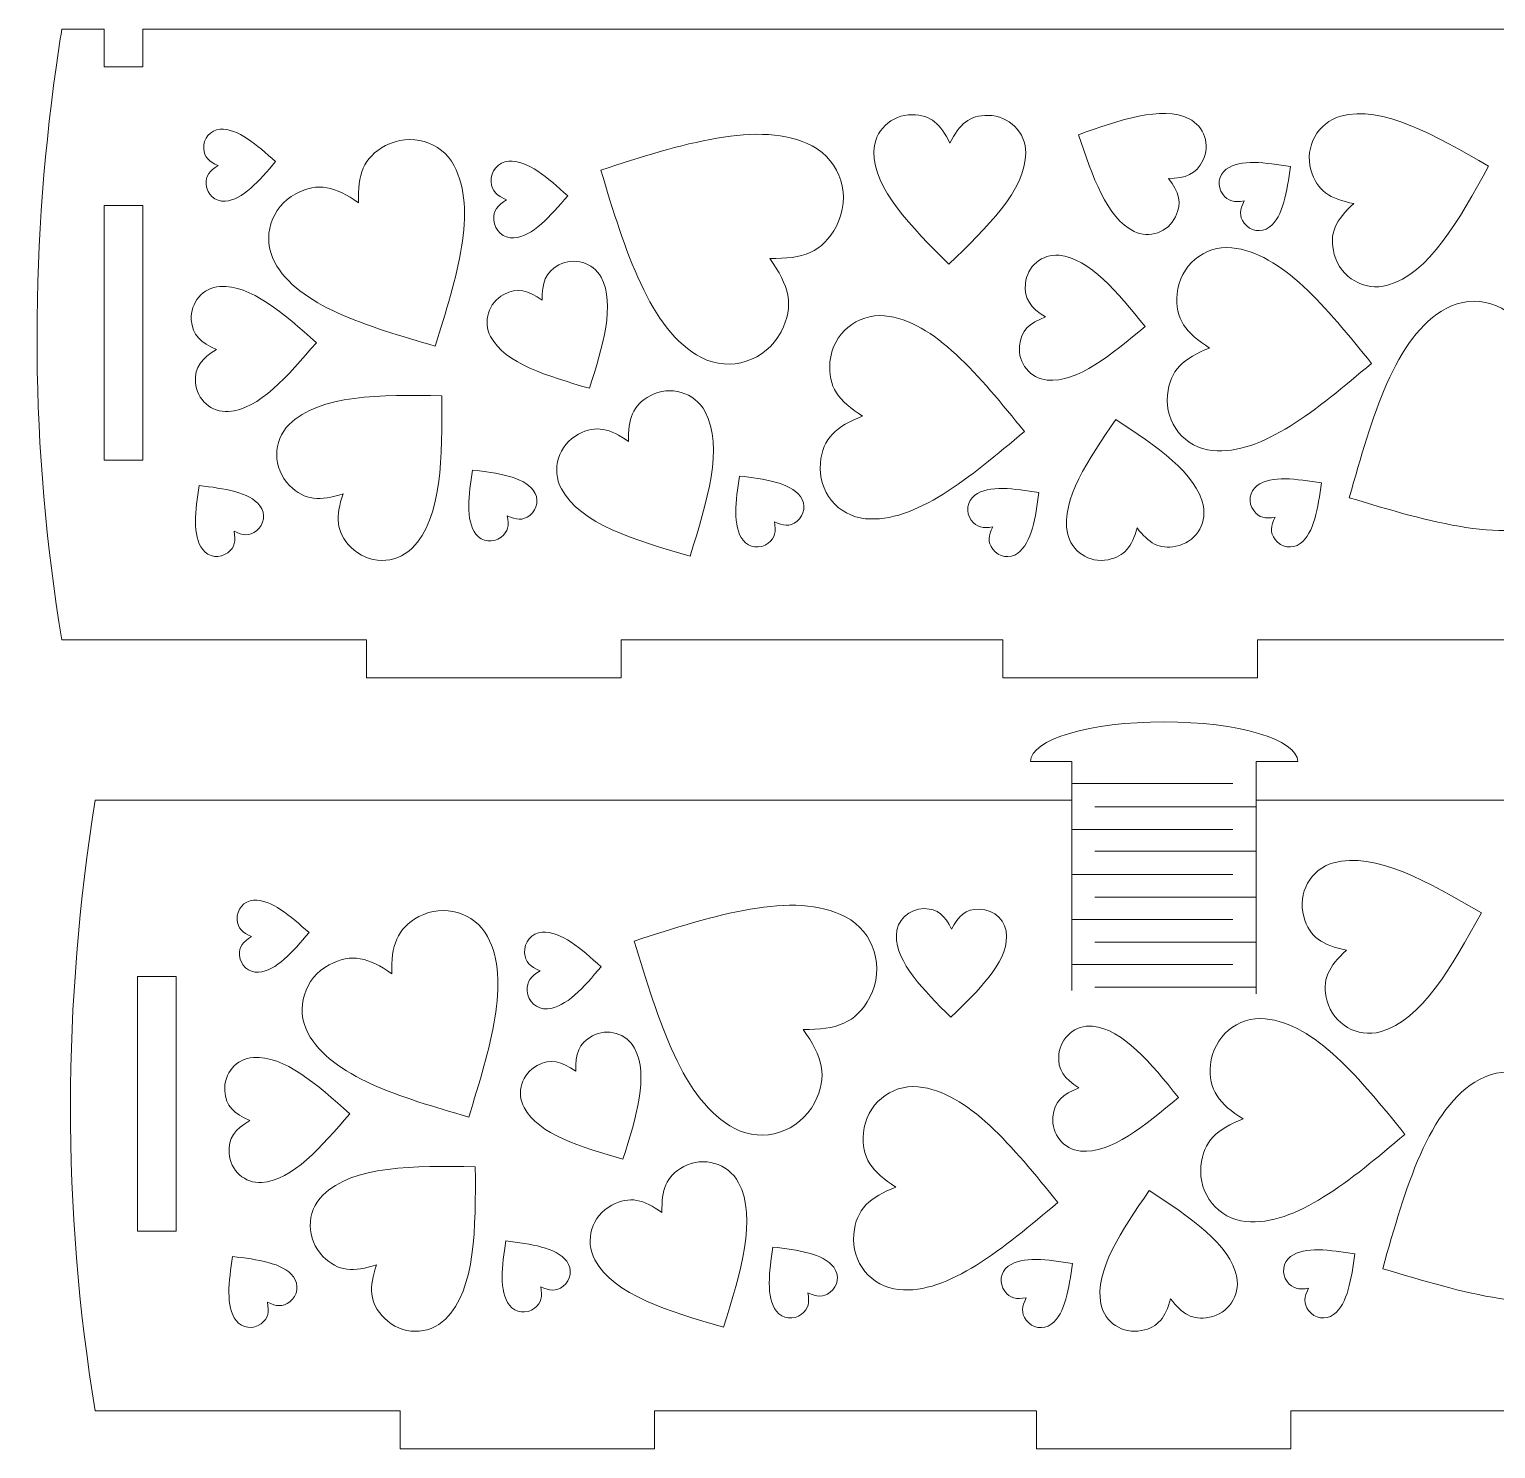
# Model space of a CAD drawing. Header units: millimetres. Extents: x -104 to 608, y -149 to 152.
# Drawn here: x -103.2 to 40.9, y -148.9 to -9.4 of the extents above; entities that cross this region are included whole.
import ezdxf

# ---------------------------------------------------------------- set-up
doc = ezdxf.new("R2010")
doc.units = ezdxf.units.MM
doc.header["$MEASUREMENT"] = 0
doc.layers.add('layer 1', color=7, linetype='Continuous')

msp = doc.modelspace()

# ---------------------------------------------------------------- linework, layer by layer
at = {"layer": 'layer 1', "color": 30, "lineweight": 20}
for points, knots in [([(-70.0676, -73.1348), (-70.0676, -73.1348), (-70.0676, -69.4196), (-70.0676, -69.4196), (-70.0676, -69.4196), (-80.0506, -69.4196), (-90.0336, -69.4196), (-100.0166, -69.4196), (-100.0166, -69.4196), (-103.1176, -50.6049), (-103.2074, -31.9286), (-100.5774, -13.165), (-100.5774, -13.165), (-100.4025, -11.917), (-100.2155, -10.6684), (-100.0166, -9.4195), (-100.0166, -9.4195), (-100.0166, -9.4195), (-95.8619, -9.4195), (-95.8619, -9.4195), (-95.8619, -9.4195), (-95.8619, -9.4195), (-95.8619, -13.1099), (-95.8619, -13.1099), (-95.8619, -13.1099), (-95.8619, -13.1099), (-92.0478, -13.1099), (-92.0478, -13.1099), (-92.0478, -13.1099), (-92.0478, -13.1099), (-92.0478, -9.4195), (-92.0478, -9.4195), (-92.0478, -9.4195), (-92.0478, -9.4195), (101.9808, -9.4195), (101.9808, -9.4195), (101.9808, -9.4195), (101.9808, -9.4195), (101.9808, -13.1149), (101.9808, -13.1149), (101.9808, -13.1149), (101.9808, -13.1149), (105.7765, -13.1149), (105.7765, -13.1149), (105.7765, -13.1149), (105.7765, -13.1149), (105.7765, -9.4195), (105.7765, -9.4195), (105.7765, -9.4195), (105.7765, -9.4195), (109.9834, -9.4195), (109.9834, -9.4195), (109.9834, -9.4195), (113.1584, -29.0227), (113.423, -47.6998), (109.9834, -69.4196), (109.9834, -69.4196), (109.9834, -69.4196), (79.9802, -69.4196), (79.9802, -69.4196), (79.9802, -69.4196), (79.9802, -69.4196), (79.9802, -73.1348), (79.9802, -73.1348), (79.9802, -73.1348), (79.9802, -73.1348), (54.9801, -73.1348), (54.9801, -73.1348), (54.9801, -73.1348), (54.9801, -73.1348), (54.9801, -69.4196), (54.9801, -69.4196), (54.9801, -69.4196), (54.9801, -69.4196), (17.4564, -69.4196), (17.4564, -69.4196), (17.4564, -69.4196), (17.4564, -69.4196), (17.4564, -73.1348), (17.4564, -73.1348), (17.4564, -73.1348), (17.4564, -73.1348), (-7.5437, -73.1348), (-7.5437, -73.1348), (-7.5437, -73.1348), (-7.5437, -73.1348), (-7.5437, -69.4196), (-7.5437, -69.4196), (-7.5437, -69.4196), (-7.5437, -69.4196), (-45.0675, -69.4196), (-45.0675, -69.4196), (-45.0675, -69.4196), (-45.0675, -69.4196), (-45.0675, -73.1348), (-45.0675, -73.1348), (-45.0675, -73.1348), (-45.0675, -73.1348), (-70.0676, -73.1348), (-70.0676, -73.1348)], [0, 0, 0, 0, 0.03846154, 0.03846154, 0.03846154, 0.03846154, 0.07692308, 0.07692308, 0.07692308, 0.07692308, 0.11538462, 0.11538462, 0.11538462, 0.11538462, 0.15384615, 0.15384615, 0.15384615, 0.15384615, 0.19230769, 0.19230769, 0.19230769, 0.19230769, 0.23076923, 0.23076923, 0.23076923, 0.23076923, 0.26923077, 0.26923077, 0.26923077, 0.26923077, 0.30769231, 0.30769231, 0.30769231, 0.30769231, 0.34615385, 0.34615385, 0.34615385, 0.34615385, 0.38461538, 0.38461538, 0.38461538, 0.38461538, 0.42307692, 0.42307692, 0.42307692, 0.42307692, 0.46153846, 0.46153846, 0.46153846, 0.46153846, 0.5, 0.5, 0.5, 0.5, 0.53846154, 0.53846154, 0.53846154, 0.53846154, 0.57692308, 0.57692308, 0.57692308, 0.57692308, 0.61538462, 0.61538462, 0.61538462, 0.61538462, 0.65384615, 0.65384615, 0.65384615, 0.65384615, 0.69230769, 0.69230769, 0.69230769, 0.69230769, 0.73076923, 0.73076923, 0.73076923, 0.73076923, 0.76923077, 0.76923077, 0.76923077, 0.76923077, 0.80769231, 0.80769231, 0.80769231, 0.80769231, 0.84615385, 0.84615385, 0.84615385, 0.84615385, 0.88461538, 0.88461538, 0.88461538, 0.88461538, 0.92307692, 0.92307692, 0.92307692, 0.92307692, 1, 1, 1, 1]), ([(8.7261, -24.0775), (9.749, -25.432), (10.0918, -26.4554), (9.4175, -27.8397), (9.4175, -27.8397), (8.673, -29.3678), (6.8503, -30.0146), (5.3489, -29.2832), (5.3489, -29.2832), (2.629, -27.9582), (1.2576, -23.8647), (-0.1137, -19.7713), (-0.1137, -19.7713), (3.955, -18.3277), (8.0236, -16.8842), (10.7435, -18.2093), (10.7435, -18.2093), (12.2449, -18.9406), (12.8593, -20.7745), (12.1148, -22.3027), (12.1148, -22.3027), (11.4404, -23.6869), (10.4234, -24.0479), (8.7261, -24.0775)], [0, 0, 0, 0, 0.14285714, 0.14285714, 0.14285714, 0.14285714, 0.28571429, 0.28571429, 0.28571429, 0.28571429, 0.42857143, 0.42857143, 0.42857143, 0.42857143, 0.57142857, 0.57142857, 0.57142857, 0.57142857, 0.71428571, 0.71428571, 0.71428571, 0.71428571, 1, 1, 1, 1]), ([(26.9283, -26.5459), (24.6015, -26.0726), (23.2944, -25.317), (22.7196, -23.2411), (22.7196, -23.2411), (22.0851, -20.9494), (23.3974, -18.5834), (25.6489, -17.9599), (25.6489, -17.9599), (29.7278, -16.8306), (34.9563, -19.8529), (40.1848, -22.8753), (40.1848, -22.8753), (37.2555, -28.1563), (34.3262, -33.4374), (30.2472, -34.5669), (30.2472, -34.5669), (27.9957, -35.1903), (25.6534, -33.8363), (25.0187, -31.5446), (25.0187, -31.5446), (24.444, -29.4687), (25.1763, -28.1484), (26.9283, -26.5459)], [0, 0, 0, 0, 0.14285714, 0.14285714, 0.14285714, 0.14285714, 0.28571429, 0.28571429, 0.28571429, 0.28571429, 0.42857143, 0.42857143, 0.42857143, 0.42857143, 0.57142857, 0.57142857, 0.57142857, 0.57142857, 0.71428571, 0.71428571, 0.71428571, 0.71428571, 1, 1, 1, 1]), ([(-30.4543, -31.9435), (-28.5809, -34.5801), (-27.9845, -36.5482), (-29.3453, -39.1476), (-29.3453, -39.1476), (-30.8476, -42.0173), (-34.355, -43.1485), (-37.1744, -41.6726), (-37.1744, -41.6726), (-42.2819, -38.9988), (-44.668, -31.1262), (-47.0539, -23.2535), (-47.0539, -23.2535), (-39.2249, -20.7287), (-31.3957, -18.2038), (-26.2881, -20.8776), (-26.2881, -20.8776), (-23.4688, -22.3535), (-22.3999, -25.8804), (-23.9021, -28.7501), (-23.9021, -28.7501), (-25.263, -31.3495), (-27.2202, -31.9808), (-30.4543, -31.9435)], [0, 0, 0, 0, 0.14285714, 0.14285714, 0.14285714, 0.14285714, 0.28571429, 0.28571429, 0.28571429, 0.28571429, 0.42857143, 0.42857143, 0.42857143, 0.42857143, 0.57142857, 0.57142857, 0.57142857, 0.57142857, 0.71428571, 0.71428571, 0.71428571, 0.71428571, 1, 1, 1, 1]), ([(-12.7521, -20.5911), (-11.8035, -18.766), (-10.8626, -17.8575), (-8.9967, -17.8737), (-8.9967, -17.8737), (-6.9369, -17.8914), (-5.2791, -19.5484), (-5.2967, -21.5722), (-5.2967, -21.5722), (-5.3283, -25.2385), (-9.0916, -28.8725), (-12.8551, -32.5064), (-12.8551, -32.5064), (-16.5551, -28.808), (-20.2552, -25.1095), (-20.2236, -21.4433), (-20.2236, -21.4433), (-20.2061, -19.4194), (-18.5201, -17.7914), (-16.4602, -17.8093), (-16.4602, -17.8093), (-14.5943, -17.8253), (-13.6693, -18.7499), (-12.7521, -20.5911)], [0, 0, 0, 0, 0.14285714, 0.14285714, 0.14285714, 0.14285714, 0.28571429, 0.28571429, 0.28571429, 0.28571429, 0.42857143, 0.42857143, 0.42857143, 0.42857143, 0.57142857, 0.57142857, 0.57142857, 0.57142857, 0.71428571, 0.71428571, 0.71428571, 0.71428571, 1, 1, 1, 1]), ([(-84.6519, -22.8069), (-85.5504, -22.4243), (-86.0148, -22.0121), (-86.0751, -21.1282), (-86.0751, -21.1282), (-86.1418, -20.1525), (-85.4178, -19.3074), (-84.4592, -19.242), (-84.4592, -19.242), (-82.7225, -19.1234), (-80.8651, -20.7725), (-79.0078, -22.4215), (-79.0078, -22.4215), (-80.6238, -24.3078), (-82.2397, -26.1941), (-83.9764, -26.3126), (-83.9764, -26.3126), (-84.935, -26.3781), (-85.7671, -25.6393), (-85.8337, -24.6636), (-85.8337, -24.6636), (-85.8941, -23.7797), (-85.4901, -23.3082), (-84.6519, -22.8069)], [0, 0, 0, 0, 0.14285714, 0.14285714, 0.14285714, 0.14285714, 0.28571429, 0.28571429, 0.28571429, 0.28571429, 0.42857143, 0.42857143, 0.42857143, 0.42857143, 0.57142857, 0.57142857, 0.57142857, 0.57142857, 0.71428571, 0.71428571, 0.71428571, 0.71428571, 1, 1, 1, 1]), ([(-70.8742, -26.466), (-70.9339, -23.7079), (-70.4123, -22.0333), (-68.207, -20.8503), (-68.207, -20.8503), (-65.7724, -19.5444), (-62.7551, -20.4257), (-61.4721, -22.8176), (-61.4721, -22.8176), (-59.1477, -27.1508), (-61.2339, -33.8498), (-63.3201, -40.5488), (-63.3201, -40.5488), (-70.055, -38.5815), (-76.7899, -36.6142), (-79.1142, -32.281), (-79.1142, -32.281), (-80.3972, -29.8891), (-79.4627, -26.888), (-77.028, -25.582), (-77.028, -25.582), (-74.8228, -24.3991), (-73.1391, -24.8909), (-70.8742, -26.466)], [0, 0, 0, 0, 0.14285714, 0.14285714, 0.14285714, 0.14285714, 0.28571429, 0.28571429, 0.28571429, 0.28571429, 0.42857143, 0.42857143, 0.42857143, 0.42857143, 0.57142857, 0.57142857, 0.57142857, 0.57142857, 0.71428571, 0.71428571, 0.71428571, 0.71428571, 1, 1, 1, 1]), ([(-56.3113, -26.1823), (-57.2682, -25.7748), (-57.7628, -25.3359), (-57.8271, -24.3945), (-57.8271, -24.3945), (-57.898, -23.3554), (-57.1271, -22.4555), (-56.1061, -22.3859), (-56.1061, -22.3859), (-54.2567, -22.2595), (-52.2787, -24.0157), (-50.3007, -25.7719), (-50.3007, -25.7719), (-52.0217, -27.7807), (-53.7425, -29.7894), (-55.592, -29.9157), (-55.592, -29.9157), (-56.6128, -29.9854), (-57.499, -29.1986), (-57.5699, -28.1595), (-57.5699, -28.1595), (-57.6343, -27.2183), (-57.2041, -26.7161), (-56.3113, -26.1823)], [0, 0, 0, 0, 0.14285714, 0.14285714, 0.14285714, 0.14285714, 0.28571429, 0.28571429, 0.28571429, 0.28571429, 0.42857143, 0.42857143, 0.42857143, 0.42857143, 0.57142857, 0.57142857, 0.57142857, 0.57142857, 0.71428571, 0.71428571, 0.71428571, 0.71428571, 1, 1, 1, 1]), ([(16.1601, -26.2764), (15.1972, -26.4389), (14.5839, -26.3423), (14.0563, -25.6306), (14.0563, -25.6306), (13.4738, -24.845), (13.6276, -23.7429), (14.3995, -23.1707), (14.3995, -23.1707), (15.7978, -22.134), (18.2514, -22.5207), (20.7048, -22.9074), (20.7048, -22.9074), (20.3616, -25.3675), (20.0184, -27.8274), (18.62, -28.864), (18.62, -28.864), (17.8481, -29.4362), (16.7489, -29.263), (16.1666, -28.4773), (16.1666, -28.4773), (15.639, -27.7656), (15.7248, -27.1507), (16.1601, -26.2764)], [0, 0, 0, 0, 0.14285714, 0.14285714, 0.14285714, 0.14285714, 0.28571429, 0.28571429, 0.28571429, 0.28571429, 0.42857143, 0.42857143, 0.42857143, 0.42857143, 0.57142857, 0.57142857, 0.57142857, 0.57142857, 0.71428571, 0.71428571, 0.71428571, 0.71428571, 1, 1, 1, 1]), ([(-95.8478, -26.7443), (-95.8478, -26.7443), (-92.0478, -26.7443), (-92.0478, -26.7443), (-92.0478, -26.7443), (-92.0478, -26.7443), (-92.0478, -51.7444), (-92.0478, -51.7444), (-92.0478, -51.7444), (-92.0478, -51.7444), (-95.8478, -51.7444), (-95.8478, -51.7444), (-95.8478, -51.7444), (-95.8478, -51.7444), (-95.8478, -26.7443), (-95.8478, -26.7443)], [0, 0, 0, 0, 0.2, 0.2, 0.2, 0.2, 0.4, 0.4, 0.4, 0.4, 0.6, 0.6, 0.6, 0.6, 1, 1, 1, 1]), ([(-3.3662, -37.6847), (-4.7994, -36.7753), (-5.4795, -35.9373), (-5.3339, -34.4044), (-5.3339, -34.4044), (-5.173, -32.7122), (-3.6932, -31.4669), (-2.0306, -31.6249), (-2.0306, -31.6249), (0.9813, -31.9111), (3.702, -35.263), (6.4226, -38.6148), (6.4226, -38.6148), (3.1193, -41.3945), (-0.1839, -44.174), (-3.1959, -43.8877), (-3.1959, -43.8877), (-4.8584, -43.7298), (-6.0773, -42.2281), (-5.9165, -40.5359), (-5.9165, -40.5359), (-5.7708, -39.003), (-4.9451, -38.3081), (-3.3662, -37.6847)], [0, 0, 0, 0, 0.14285714, 0.14285714, 0.14285714, 0.14285714, 0.28571429, 0.28571429, 0.28571429, 0.28571429, 0.42857143, 0.42857143, 0.42857143, 0.42857143, 0.57142857, 0.57142857, 0.57142857, 0.57142857, 0.71428571, 0.71428571, 0.71428571, 0.71428571, 1, 1, 1, 1]), ([(12.7703, -40.7352), (10.4409, -39.2571), (9.3356, -37.8952), (9.5724, -35.4038), (9.5724, -35.4038), (9.8337, -32.6536), (12.2389, -30.6296), (14.9409, -30.8865), (14.9409, -30.8865), (19.8362, -31.3516), (24.2578, -36.7992), (28.6794, -42.247), (28.6794, -42.247), (23.3109, -46.7644), (17.9423, -51.2818), (13.0472, -50.8167), (13.0472, -50.8167), (10.345, -50.5599), (8.3641, -48.1194), (8.6255, -45.369), (8.6255, -45.369), (8.8621, -42.8777), (10.2043, -41.7484), (12.7703, -40.7352)], [0, 0, 0, 0, 0.14285714, 0.14285714, 0.14285714, 0.14285714, 0.28571429, 0.28571429, 0.28571429, 0.28571429, 0.42857143, 0.42857143, 0.42857143, 0.42857143, 0.57142857, 0.57142857, 0.57142857, 0.57142857, 0.71428571, 0.71428571, 0.71428571, 0.71428571, 1, 1, 1, 1]), ([(-52.8089, -36.0332), (-52.8456, -34.3362), (-52.5247, -33.3058), (-51.1678, -32.5779), (-51.1678, -32.5779), (-49.6698, -31.7744), (-47.8133, -32.3166), (-47.0239, -33.7884), (-47.0239, -33.7884), (-45.5937, -36.4545), (-46.8773, -40.5764), (-48.1609, -44.6982), (-48.1609, -44.6982), (-52.3049, -43.4877), (-56.4488, -42.2773), (-57.8789, -39.6111), (-57.8789, -39.6111), (-58.6683, -38.1394), (-58.0933, -36.2928), (-56.5953, -35.4893), (-56.5953, -35.4893), (-55.2384, -34.7614), (-54.2025, -35.064), (-52.8089, -36.0332)], [0, 0, 0, 0, 0.14285714, 0.14285714, 0.14285714, 0.14285714, 0.28571429, 0.28571429, 0.28571429, 0.28571429, 0.42857143, 0.42857143, 0.42857143, 0.42857143, 0.57142857, 0.57142857, 0.57142857, 0.57142857, 0.71428571, 0.71428571, 0.71428571, 0.71428571, 1, 1, 1, 1]), ([(-84.8164, -40.8843), (-86.3781, -40.2193), (-87.1852, -39.5028), (-87.2901, -37.9665), (-87.2901, -37.9665), (-87.4059, -36.2706), (-86.1476, -34.8018), (-84.4814, -34.6881), (-84.4814, -34.6881), (-81.4629, -34.4819), (-78.2346, -37.3482), (-75.0064, -40.2144), (-75.0064, -40.2144), (-77.8151, -43.493), (-80.6238, -46.7715), (-83.6423, -46.9775), (-83.6423, -46.9775), (-85.3084, -47.0913), (-86.7547, -45.8072), (-86.8705, -44.1113), (-86.8705, -44.1113), (-86.9754, -42.575), (-86.2733, -41.7555), (-84.8164, -40.8843)], [0, 0, 0, 0, 0.14285714, 0.14285714, 0.14285714, 0.14285714, 0.28571429, 0.28571429, 0.28571429, 0.28571429, 0.42857143, 0.42857143, 0.42857143, 0.42857143, 0.57142857, 0.57142857, 0.57142857, 0.57142857, 0.71428571, 0.71428571, 0.71428571, 0.71428571, 1, 1, 1, 1]), ([(42.9183, -46.4412), (46.1511, -46.342), (48.12, -46.9357), (49.5304, -49.5085), (49.5304, -49.5085), (51.0874, -52.3489), (50.0863, -55.8957), (47.2958, -57.4254), (47.2958, -57.4254), (42.2404, -60.1965), (34.3643, -57.8222), (26.4882, -55.4476), (26.4882, -55.4476), (28.7229, -47.5309), (30.9576, -39.6141), (36.0131, -36.8428), (36.0131, -36.8428), (38.8035, -35.3131), (42.332, -36.3768), (43.8891, -39.2172), (43.8891, -39.2172), (45.2994, -41.7901), (44.7408, -43.7693), (42.9183, -46.4412)], [0, 0, 0, 0, 0.14285714, 0.14285714, 0.14285714, 0.14285714, 0.28571429, 0.28571429, 0.28571429, 0.28571429, 0.42857143, 0.42857143, 0.42857143, 0.42857143, 0.57142857, 0.57142857, 0.57142857, 0.57142857, 0.71428571, 0.71428571, 0.71428571, 0.71428571, 1, 1, 1, 1]), ([(-21.3385, -47.4255), (-23.6678, -45.9474), (-24.7731, -44.5856), (-24.5364, -42.0942), (-24.5364, -42.0942), (-24.2751, -39.3439), (-21.87, -37.3199), (-19.1678, -37.5767), (-19.1678, -37.5767), (-14.2727, -38.0419), (-9.851, -43.4896), (-5.4293, -48.9373), (-5.4293, -48.9373), (-10.7979, -53.4547), (-16.1665, -57.9722), (-21.0617, -57.507), (-21.0617, -57.507), (-23.7637, -57.2501), (-25.7447, -54.8097), (-25.4833, -52.0592), (-25.4833, -52.0592), (-25.2466, -49.568), (-23.9045, -48.4387), (-21.3385, -47.4255)], [0, 0, 0, 0, 0.14285714, 0.14285714, 0.14285714, 0.14285714, 0.28571429, 0.28571429, 0.28571429, 0.28571429, 0.42857143, 0.42857143, 0.42857143, 0.42857143, 0.57142857, 0.57142857, 0.57142857, 0.57142857, 0.71428571, 0.71428571, 0.71428571, 0.71428571, 1, 1, 1, 1]), ([(-44.3316, -49.9173), (-44.3794, -47.7092), (-43.9618, -46.3685), (-42.1962, -45.4213), (-42.1962, -45.4213), (-40.2471, -44.3758), (-37.8314, -45.0814), (-36.8042, -46.9964), (-36.8042, -46.9964), (-34.9433, -50.4656), (-36.6135, -55.8289), (-38.2837, -61.1921), (-38.2837, -61.1921), (-43.6758, -59.6171), (-49.0678, -58.0421), (-50.9286, -54.5729), (-50.9286, -54.5729), (-51.9558, -52.6579), (-51.2077, -50.2552), (-49.2584, -49.2096), (-49.2584, -49.2096), (-47.4929, -48.2625), (-46.1449, -48.6563), (-44.3316, -49.9173)], [0, 0, 0, 0, 0.14285714, 0.14285714, 0.14285714, 0.14285714, 0.28571429, 0.28571429, 0.28571429, 0.28571429, 0.42857143, 0.42857143, 0.42857143, 0.42857143, 0.57142857, 0.57142857, 0.57142857, 0.57142857, 0.71428571, 0.71428571, 0.71428571, 0.71428571, 1, 1, 1, 1]), ([(-72.3797, -55.0581), (-74.6275, -55.7802), (-76.1284, -55.761), (-77.637, -54.2407), (-77.637, -54.2407), (-79.3024, -52.5624), (-79.3158, -49.8723), (-77.6669, -48.2362), (-77.6669, -48.2362), (-74.6797, -45.272), (-68.6755, -45.3484), (-62.6713, -45.4248), (-62.6713, -45.4248), (-62.6414, -51.4295), (-62.6116, -57.434), (-65.5988, -60.3981), (-65.5988, -60.3981), (-67.2477, -62.0343), (-69.9375, -62.0001), (-71.6029, -60.3217), (-71.6029, -60.3217), (-73.1115, -58.8015), (-73.1189, -57.3003), (-72.3797, -55.0581)], [0, 0, 0, 0, 0.14285714, 0.14285714, 0.14285714, 0.14285714, 0.28571429, 0.28571429, 0.28571429, 0.28571429, 0.42857143, 0.42857143, 0.42857143, 0.42857143, 0.57142857, 0.57142857, 0.57142857, 0.57142857, 0.71428571, 0.71428571, 0.71428571, 0.71428571, 1, 1, 1, 1]), ([(5.6372, -58.4215), (5.1258, -60.2251), (4.453, -61.2089), (2.7844, -61.5375), (2.7844, -61.5375), (0.9424, -61.9002), (-0.8419, -60.7259), (-1.1983, -58.9162), (-1.1983, -58.9162), (-1.8439, -55.6376), (0.8475, -51.7021), (3.539, -47.7664), (3.539, -47.7664), (7.5217, -50.3877), (11.5043, -53.0091), (12.1498, -56.2876), (12.1498, -56.2876), (12.5062, -58.0973), (11.3006, -59.8605), (9.4585, -60.2232), (9.4585, -60.2232), (7.79, -60.5518), (6.7944, -59.8964), (5.6372, -58.4215)], [0, 0, 0, 0, 0.14285714, 0.14285714, 0.14285714, 0.14285714, 0.28571429, 0.28571429, 0.28571429, 0.28571429, 0.42857143, 0.42857143, 0.42857143, 0.42857143, 0.57142857, 0.57142857, 0.57142857, 0.57142857, 0.71428571, 0.71428571, 0.71428571, 0.71428571, 1, 1, 1, 1]), ([(-56.2398, -57.2188), (-56.0628, -58.1792), (-56.1501, -58.7939), (-56.8538, -59.3322), (-56.8538, -59.3322), (-57.6305, -59.9265), (-58.7348, -59.7894), (-59.3186, -59.0262), (-59.3186, -59.0262), (-60.3763, -57.6437), (-60.0267, -55.1846), (-59.6772, -52.7256), (-59.6772, -52.7256), (-57.2122, -53.0316), (-54.7474, -53.3375), (-53.6897, -54.7201), (-53.6897, -54.7201), (-53.1059, -55.4832), (-53.2625, -56.5849), (-54.0393, -57.1791), (-54.0393, -57.1791), (-54.7429, -57.7174), (-55.3591, -57.6409), (-56.2398, -57.2188)], [0, 0, 0, 0, 0.14285714, 0.14285714, 0.14285714, 0.14285714, 0.28571429, 0.28571429, 0.28571429, 0.28571429, 0.42857143, 0.42857143, 0.42857143, 0.42857143, 0.57142857, 0.57142857, 0.57142857, 0.57142857, 0.71428571, 0.71428571, 0.71428571, 0.71428571, 1, 1, 1, 1]), ([(19.2028, -57.365), (18.2399, -57.5275), (17.6266, -57.4309), (17.099, -56.7192), (17.099, -56.7192), (16.5165, -55.9336), (16.6703, -54.8315), (17.4422, -54.2593), (17.4422, -54.2593), (18.8405, -53.2226), (21.2941, -53.6093), (23.7475, -53.996), (23.7475, -53.996), (23.4043, -56.4561), (23.0611, -58.916), (21.6627, -59.9526), (21.6627, -59.9526), (20.8908, -60.5248), (19.7916, -60.3516), (19.2093, -59.5659), (19.2093, -59.5659), (18.6817, -58.8542), (18.7675, -58.2393), (19.2028, -57.365)], [0, 0, 0, 0, 0.14285714, 0.14285714, 0.14285714, 0.14285714, 0.28571429, 0.28571429, 0.28571429, 0.28571429, 0.42857143, 0.42857143, 0.42857143, 0.42857143, 0.57142857, 0.57142857, 0.57142857, 0.57142857, 0.71428571, 0.71428571, 0.71428571, 0.71428571, 1, 1, 1, 1]), ([(-83.0949, -58.7401), (-82.9179, -59.7005), (-83.0052, -60.3152), (-83.7089, -60.8535), (-83.7089, -60.8535), (-84.4856, -61.4478), (-85.5899, -61.3107), (-86.1737, -60.5475), (-86.1737, -60.5475), (-87.2314, -59.165), (-86.8818, -56.7059), (-86.5323, -54.2469), (-86.5323, -54.2469), (-84.0673, -54.5529), (-81.6025, -54.8588), (-80.5448, -56.2414), (-80.5448, -56.2414), (-79.961, -57.0045), (-80.1176, -58.1062), (-80.8944, -58.7004), (-80.8944, -58.7004), (-81.598, -59.2387), (-82.2142, -59.1622), (-83.0949, -58.7401)], [0, 0, 0, 0, 0.14285714, 0.14285714, 0.14285714, 0.14285714, 0.28571429, 0.28571429, 0.28571429, 0.28571429, 0.42857143, 0.42857143, 0.42857143, 0.42857143, 0.57142857, 0.57142857, 0.57142857, 0.57142857, 0.71428571, 0.71428571, 0.71428571, 0.71428571, 1, 1, 1, 1]), ([(-29.9987, -57.8109), (-29.8217, -58.7713), (-29.909, -59.386), (-30.6127, -59.9243), (-30.6127, -59.9243), (-31.3894, -60.5186), (-32.4937, -60.3815), (-33.0775, -59.6183), (-33.0775, -59.6183), (-34.1352, -58.2358), (-33.7856, -55.7767), (-33.4361, -53.3177), (-33.4361, -53.3177), (-30.9711, -53.6237), (-28.5063, -53.9296), (-27.4486, -55.3122), (-27.4486, -55.3122), (-26.8648, -56.0753), (-27.0214, -57.177), (-27.7982, -57.7712), (-27.7982, -57.7712), (-28.5018, -58.3095), (-29.118, -58.233), (-29.9987, -57.8109)], [0, 0, 0, 0, 0.14285714, 0.14285714, 0.14285714, 0.14285714, 0.28571429, 0.28571429, 0.28571429, 0.28571429, 0.42857143, 0.42857143, 0.42857143, 0.42857143, 0.57142857, 0.57142857, 0.57142857, 0.57142857, 0.71428571, 0.71428571, 0.71428571, 0.71428571, 1, 1, 1, 1]), ([(-8.5452, -58.3123), (-9.5081, -58.4748), (-10.1214, -58.3782), (-10.649, -57.6665), (-10.649, -57.6665), (-11.2315, -56.8809), (-11.0777, -55.7788), (-10.3058, -55.2066), (-10.3058, -55.2066), (-8.9075, -54.1699), (-6.4539, -54.5566), (-4.0005, -54.9433), (-4.0005, -54.9433), (-4.3437, -57.4034), (-4.6869, -59.8633), (-6.0853, -60.8999), (-6.0853, -60.8999), (-6.8572, -61.4721), (-7.9564, -61.2989), (-8.5387, -60.5132), (-8.5387, -60.5132), (-9.0663, -59.8015), (-8.9805, -59.1866), (-8.5452, -58.3123)], [0, 0, 0, 0, 0.14285714, 0.14285714, 0.14285714, 0.14285714, 0.28571429, 0.28571429, 0.28571429, 0.28571429, 0.42857143, 0.42857143, 0.42857143, 0.42857143, 0.57142857, 0.57142857, 0.57142857, 0.57142857, 0.71428571, 0.71428571, 0.71428571, 0.71428571, 1, 1, 1, 1]), ([(21.4207, -81.3635), (21.4207, -81.3635), (17.3445, -81.3635), (17.3445, -81.3635), (17.3445, -81.3635), (17.3445, -81.3635), (21.4207, -81.3635), (21.4207, -81.3635), (21.4207, -81.3635), (21.4207, -79.216), (15.5421, -77.4752), (8.2907, -77.4752), (8.2907, -77.4752), (1.0394, -77.4752), (-4.8392, -79.216), (-4.8392, -81.3635), (-4.8392, -81.3635), (-4.8392, -81.3635), (-0.7631, -81.3635), (-0.7631, -81.3635), (-0.7631, -81.3635), (-0.7631, -81.3635), (-0.7631, -103.8782), (-0.7631, -103.8782), (-0.7631, -103.8782), (-0.7631, -103.8782), (-0.7631, -81.3635), (-0.7631, -81.3635), (-0.7631, -81.3635), (-0.7631, -81.3635), (-4.8392, -81.3635), (-4.8392, -81.3635)], [0, 0, 0, 0, 0.11111111, 0.11111111, 0.11111111, 0.11111111, 0.22222222, 0.22222222, 0.22222222, 0.22222222, 0.33333333, 0.33333333, 0.33333333, 0.33333333, 0.44444444, 0.44444444, 0.44444444, 0.44444444, 0.55555556, 0.55555556, 0.55555556, 0.55555556, 0.66666667, 0.66666667, 0.66666667, 0.66666667, 0.77777778, 0.77777778, 0.77777778, 0.77777778, 1, 1, 1, 1]), ([(17.3445, -104.1997), (17.3445, -104.1997), (17.3445, -81.3635), (17.3445, -81.3635), (17.3445, -81.3635), (17.3445, -81.3635), (17.3445, -104.1997), (17.3445, -104.1997)], [0, 0, 0, 0, 0.33333333, 0.33333333, 0.33333333, 0.33333333, 1, 1, 1, 1]), ([(-0.7631, -83.5405), (-0.7631, -83.5405), (15.0502, -83.5405), (15.0502, -83.5405), (15.0502, -83.5405), (15.0502, -83.5405), (-0.7631, -83.5405), (-0.7631, -83.5405)], [0, 0, 0, 0, 0.33333333, 0.33333333, 0.33333333, 0.33333333, 1, 1, 1, 1]), ([(17.3445, -85.1807), (52.1, -85.1807), (78.5128, -85.1807), (113.2683, -85.1807), (113.2683, -85.1807), (116.4433, -104.7839), (116.7079, -123.461), (113.2683, -145.1808), (113.2683, -145.1808), (113.2683, -145.1808), (83.2651, -145.1808), (83.2651, -145.1808), (83.2651, -145.1808), (83.2651, -145.1808), (83.2651, -148.896), (83.2651, -148.896), (83.2651, -148.896), (83.2651, -148.896), (58.265, -148.896), (58.265, -148.896), (58.265, -148.896), (58.265, -148.896), (58.265, -145.1808), (58.265, -145.1808), (58.265, -145.1808), (58.265, -145.1808), (20.7413, -145.1808), (20.7413, -145.1808), (20.7413, -145.1808), (20.7413, -145.1808), (20.7413, -148.896), (20.7413, -148.896), (20.7413, -148.896), (20.7413, -148.896), (-4.2588, -148.896), (-4.2588, -148.896), (-4.2588, -148.896), (-4.2588, -148.896), (-4.2588, -145.1808), (-4.2588, -145.1808), (-4.2588, -145.1808), (-4.2588, -145.1808), (-41.7826, -145.1808), (-41.7826, -145.1808), (-41.7826, -145.1808), (-41.7826, -145.1808), (-41.7826, -148.896), (-41.7826, -148.896), (-41.7826, -148.896), (-41.7826, -148.896), (-66.7827, -148.896), (-66.7827, -148.896), (-66.7827, -148.896), (-66.7827, -148.896), (-66.7827, -145.1808), (-66.7827, -145.1808), (-66.7827, -145.1808), (-76.7657, -145.1808), (-86.7487, -145.1808), (-96.7317, -145.1808), (-96.7317, -145.1808), (-100.039, -125.1146), (-99.9212, -105.2058), (-96.7317, -85.1807), (-96.7317, -85.1807), (-61.4872, -85.1807), (-36.0076, -85.1807), (-0.7631, -85.1807)], [0, 0, 0, 0, 0.05555556, 0.05555556, 0.05555556, 0.05555556, 0.11111111, 0.11111111, 0.11111111, 0.11111111, 0.16666667, 0.16666667, 0.16666667, 0.16666667, 0.22222222, 0.22222222, 0.22222222, 0.22222222, 0.27777778, 0.27777778, 0.27777778, 0.27777778, 0.33333333, 0.33333333, 0.33333333, 0.33333333, 0.38888889, 0.38888889, 0.38888889, 0.38888889, 0.44444444, 0.44444444, 0.44444444, 0.44444444, 0.5, 0.5, 0.5, 0.5, 0.55555556, 0.55555556, 0.55555556, 0.55555556, 0.61111111, 0.61111111, 0.61111111, 0.61111111, 0.66666667, 0.66666667, 0.66666667, 0.66666667, 0.72222222, 0.72222222, 0.72222222, 0.72222222, 0.77777778, 0.77777778, 0.77777778, 0.77777778, 0.83333333, 0.83333333, 0.83333333, 0.83333333, 0.88888889, 0.88888889, 0.88888889, 0.88888889, 1, 1, 1, 1]), ([(17.3445, -85.8286), (17.3445, -85.8286), (1.4916, -85.8286), (1.4916, -85.8286), (1.4916, -85.8286), (1.4916, -85.8286), (17.3445, -85.8286), (17.3445, -85.8286)], [0, 0, 0, 0, 0.33333333, 0.33333333, 0.33333333, 0.33333333, 1, 1, 1, 1]), ([(-0.7631, -88.0426), (-0.7631, -88.0426), (15.0502, -88.0426), (15.0502, -88.0426), (15.0502, -88.0426), (15.0502, -88.0426), (-0.7631, -88.0426), (-0.7631, -88.0426)], [0, 0, 0, 0, 0.33333333, 0.33333333, 0.33333333, 0.33333333, 1, 1, 1, 1]), ([(17.3445, -90.1825), (17.3445, -90.1825), (1.4916, -90.1825), (1.4916, -90.1825), (1.4916, -90.1825), (1.4916, -90.1825), (17.3445, -90.1825), (17.3445, -90.1825)], [0, 0, 0, 0, 0.33333333, 0.33333333, 0.33333333, 0.33333333, 1, 1, 1, 1]), ([(26.2195, -99.9058), (23.8927, -99.4325), (22.5856, -98.6769), (22.0108, -96.601), (22.0108, -96.601), (21.3763, -94.3093), (22.6886, -91.9433), (24.9401, -91.3198), (24.9401, -91.3198), (29.019, -90.1905), (34.2475, -93.2128), (39.476, -96.2352), (39.476, -96.2352), (36.5467, -101.5162), (33.6174, -106.7973), (29.5384, -107.9268), (29.5384, -107.9268), (27.2869, -108.5502), (24.9446, -107.1962), (24.3099, -104.9045), (24.3099, -104.9045), (23.7352, -102.8286), (24.4675, -101.5083), (26.2195, -99.9058)], [0, 0, 0, 0, 0.14285714, 0.14285714, 0.14285714, 0.14285714, 0.28571429, 0.28571429, 0.28571429, 0.28571429, 0.42857143, 0.42857143, 0.42857143, 0.42857143, 0.57142857, 0.57142857, 0.57142857, 0.57142857, 0.71428571, 0.71428571, 0.71428571, 0.71428571, 1, 1, 1, 1]), ([(-0.7631, -92.4709), (-0.7631, -92.4709), (15.0502, -92.4709), (15.0502, -92.4709), (15.0502, -92.4709), (15.0502, -92.4709), (-0.7631, -92.4709), (-0.7631, -92.4709)], [0, 0, 0, 0, 0.33333333, 0.33333333, 0.33333333, 0.33333333, 1, 1, 1, 1]), ([(-81.367, -98.5681), (-82.2655, -98.1855), (-82.7299, -97.7733), (-82.7902, -96.8894), (-82.7902, -96.8894), (-82.8569, -95.9137), (-82.1329, -95.0686), (-81.1743, -95.0032), (-81.1743, -95.0032), (-79.4376, -94.8846), (-77.5802, -96.5337), (-75.7229, -98.1827), (-75.7229, -98.1827), (-77.3389, -100.069), (-78.9548, -101.9553), (-80.6915, -102.0738), (-80.6915, -102.0738), (-81.6501, -102.1393), (-82.4822, -101.4005), (-82.5488, -100.4248), (-82.5488, -100.4248), (-82.6092, -99.5409), (-82.2052, -99.0694), (-81.367, -98.5681)], [0, 0, 0, 0, 0.14285714, 0.14285714, 0.14285714, 0.14285714, 0.28571429, 0.28571429, 0.28571429, 0.28571429, 0.42857143, 0.42857143, 0.42857143, 0.42857143, 0.57142857, 0.57142857, 0.57142857, 0.57142857, 0.71428571, 0.71428571, 0.71428571, 0.71428571, 1, 1, 1, 1]), ([(-27.1694, -107.7047), (-25.296, -110.3413), (-24.6996, -112.3094), (-26.0604, -114.9088), (-26.0604, -114.9088), (-27.5627, -117.7785), (-31.0701, -118.9097), (-33.8895, -117.4338), (-33.8895, -117.4338), (-38.997, -114.76), (-41.3831, -106.8874), (-43.769, -99.0147), (-43.769, -99.0147), (-35.94, -96.4899), (-28.1108, -93.965), (-23.0032, -96.6388), (-23.0032, -96.6388), (-20.1839, -98.1147), (-19.115, -101.6416), (-20.6172, -104.5113), (-20.6172, -104.5113), (-21.9781, -107.1107), (-23.9353, -107.742), (-27.1694, -107.7047)], [0, 0, 0, 0, 0.14285714, 0.14285714, 0.14285714, 0.14285714, 0.28571429, 0.28571429, 0.28571429, 0.28571429, 0.42857143, 0.42857143, 0.42857143, 0.42857143, 0.57142857, 0.57142857, 0.57142857, 0.57142857, 0.71428571, 0.71428571, 0.71428571, 0.71428571, 1, 1, 1, 1]), ([(17.3445, -94.685), (17.3445, -94.685), (1.4916, -94.685), (1.4916, -94.685), (1.4916, -94.685), (1.4916, -94.685), (17.3445, -94.685), (17.3445, -94.685)], [0, 0, 0, 0, 0.33333333, 0.33333333, 0.33333333, 0.33333333, 1, 1, 1, 1]), ([(-67.5893, -102.2272), (-67.649, -99.4691), (-67.1274, -97.7945), (-64.9221, -96.6115), (-64.9221, -96.6115), (-62.4875, -95.3056), (-59.4702, -96.1869), (-58.1872, -98.5788), (-58.1872, -98.5788), (-55.8628, -102.912), (-57.949, -109.611), (-60.0352, -116.31), (-60.0352, -116.31), (-66.7701, -114.3427), (-73.505, -112.3754), (-75.8293, -108.0422), (-75.8293, -108.0422), (-77.1123, -105.6503), (-76.1778, -102.6492), (-73.7431, -101.3432), (-73.7431, -101.3432), (-71.5379, -100.1603), (-69.8542, -100.6521), (-67.5893, -102.2272)], [0, 0, 0, 0, 0.14285714, 0.14285714, 0.14285714, 0.14285714, 0.28571429, 0.28571429, 0.28571429, 0.28571429, 0.42857143, 0.42857143, 0.42857143, 0.42857143, 0.57142857, 0.57142857, 0.57142857, 0.57142857, 0.71428571, 0.71428571, 0.71428571, 0.71428571, 1, 1, 1, 1]), ([(-12.5902, -97.8491), (-11.9013, -96.5236), (-11.218, -95.8639), (-9.8629, -95.8756), (-9.8629, -95.8756), (-8.3669, -95.8885), (-7.163, -97.0919), (-7.1757, -98.5616), (-7.1757, -98.5616), (-7.1987, -101.2243), (-9.9318, -103.8635), (-12.665, -106.5026), (-12.665, -106.5026), (-15.3521, -103.8166), (-18.0393, -101.1306), (-18.0164, -98.468), (-18.0164, -98.468), (-18.0037, -96.9982), (-16.7792, -95.8158), (-15.2832, -95.8288), (-15.2832, -95.8288), (-13.9281, -95.8405), (-13.2563, -96.512), (-12.5902, -97.8491)], [0, 0, 0, 0, 0.14285714, 0.14285714, 0.14285714, 0.14285714, 0.28571429, 0.28571429, 0.28571429, 0.28571429, 0.42857143, 0.42857143, 0.42857143, 0.42857143, 0.57142857, 0.57142857, 0.57142857, 0.57142857, 0.71428571, 0.71428571, 0.71428571, 0.71428571, 1, 1, 1, 1]), ([(15.0502, -96.899), (15.0502, -96.899), (-0.7631, -96.899), (-0.7631, -96.899), (-0.7631, -96.899), (-0.7631, -96.899), (15.0502, -96.899), (15.0502, -96.899)], [0, 0, 0, 0, 0.33333333, 0.33333333, 0.33333333, 0.33333333, 1, 1, 1, 1]), ([(-53.0264, -101.9435), (-53.9833, -101.536), (-54.4779, -101.0971), (-54.5422, -100.1557), (-54.5422, -100.1557), (-54.6131, -99.1166), (-53.8422, -98.2167), (-52.8212, -98.1471), (-52.8212, -98.1471), (-50.9718, -98.0207), (-48.9938, -99.7769), (-47.0158, -101.5331), (-47.0158, -101.5331), (-48.7368, -103.5419), (-50.4576, -105.5506), (-52.3071, -105.6769), (-52.3071, -105.6769), (-53.3279, -105.7466), (-54.2141, -104.9598), (-54.285, -103.9207), (-54.285, -103.9207), (-54.3494, -102.9795), (-53.9192, -102.4773), (-53.0264, -101.9435)], [0, 0, 0, 0, 0.14285714, 0.14285714, 0.14285714, 0.14285714, 0.28571429, 0.28571429, 0.28571429, 0.28571429, 0.42857143, 0.42857143, 0.42857143, 0.42857143, 0.57142857, 0.57142857, 0.57142857, 0.57142857, 0.71428571, 0.71428571, 0.71428571, 0.71428571, 1, 1, 1, 1]), ([(17.3445, -99.113), (17.3445, -99.113), (1.4916, -99.113), (1.4916, -99.113), (1.4916, -99.113), (1.4916, -99.113), (17.3445, -99.113), (17.3445, -99.113)], [0, 0, 0, 0, 0.33333333, 0.33333333, 0.33333333, 0.33333333, 1, 1, 1, 1]), ([(-0.7631, -101.327), (-0.7631, -101.327), (15.0502, -101.327), (15.0502, -101.327), (15.0502, -101.327), (15.0502, -101.327), (-0.7631, -101.327), (-0.7631, -101.327)], [0, 0, 0, 0, 0.33333333, 0.33333333, 0.33333333, 0.33333333, 1, 1, 1, 1]), ([(-92.5629, -102.5055), (-92.5629, -102.5055), (-88.7629, -102.5055), (-88.7629, -102.5055), (-88.7629, -102.5055), (-88.7629, -102.5055), (-88.7629, -127.5056), (-88.7629, -127.5056), (-88.7629, -127.5056), (-88.7629, -127.5056), (-92.5629, -127.5056), (-92.5629, -127.5056), (-92.5629, -127.5056), (-92.5629, -127.5056), (-92.5629, -102.5055), (-92.5629, -102.5055)], [0, 0, 0, 0, 0.2, 0.2, 0.2, 0.2, 0.4, 0.4, 0.4, 0.4, 0.6, 0.6, 0.6, 0.6, 1, 1, 1, 1]), ([(17.3445, -103.5409), (17.3445, -103.5409), (1.4916, -103.5409), (1.4916, -103.5409), (1.4916, -103.5409), (1.4916, -103.5409), (17.3445, -103.5409), (17.3445, -103.5409)], [0, 0, 0, 0, 0.33333333, 0.33333333, 0.33333333, 0.33333333, 1, 1, 1, 1]), ([(16.0552, -116.4964), (13.7258, -115.0183), (12.6205, -113.6564), (12.8573, -111.165), (12.8573, -111.165), (13.1186, -108.4148), (15.5238, -106.3908), (18.2258, -106.6477), (18.2258, -106.6477), (23.1211, -107.1128), (27.5427, -112.5604), (31.9643, -118.0082), (31.9643, -118.0082), (26.5958, -122.5256), (21.2272, -127.043), (16.3321, -126.5779), (16.3321, -126.5779), (13.6299, -126.3211), (11.649, -123.8806), (11.9104, -121.1302), (11.9104, -121.1302), (12.147, -118.6389), (13.4892, -117.5096), (16.0552, -116.4964)], [0, 0, 0, 0, 0.14285714, 0.14285714, 0.14285714, 0.14285714, 0.28571429, 0.28571429, 0.28571429, 0.28571429, 0.42857143, 0.42857143, 0.42857143, 0.42857143, 0.57142857, 0.57142857, 0.57142857, 0.57142857, 0.71428571, 0.71428571, 0.71428571, 0.71428571, 1, 1, 1, 1]), ([(-49.524, -111.7944), (-49.5607, -110.0974), (-49.2398, -109.067), (-47.8829, -108.3391), (-47.8829, -108.3391), (-46.3849, -107.5356), (-44.5284, -108.0778), (-43.739, -109.5496), (-43.739, -109.5496), (-42.3088, -112.2157), (-43.5924, -116.3376), (-44.876, -120.4594), (-44.876, -120.4594), (-49.02, -119.2489), (-53.1639, -118.0385), (-54.594, -115.3723), (-54.594, -115.3723), (-55.3834, -113.9006), (-54.8084, -112.054), (-53.3104, -111.2505), (-53.3104, -111.2505), (-51.9535, -110.5226), (-50.9176, -110.8252), (-49.524, -111.7944)], [0, 0, 0, 0, 0.14285714, 0.14285714, 0.14285714, 0.14285714, 0.28571429, 0.28571429, 0.28571429, 0.28571429, 0.42857143, 0.42857143, 0.42857143, 0.42857143, 0.57142857, 0.57142857, 0.57142857, 0.57142857, 0.71428571, 0.71428571, 0.71428571, 0.71428571, 1, 1, 1, 1]), ([(-0.0813, -113.4459), (-1.5145, -112.5365), (-2.1946, -111.6985), (-2.049, -110.1656), (-2.049, -110.1656), (-1.8881, -108.4734), (-0.4083, -107.2281), (1.2543, -107.3861), (1.2543, -107.3861), (4.2662, -107.6723), (6.9869, -111.0242), (9.7075, -114.376), (9.7075, -114.376), (6.4042, -117.1557), (3.101, -119.9352), (0.089, -119.6489), (0.089, -119.6489), (-1.5735, -119.491), (-2.7924, -117.9893), (-2.6316, -116.2971), (-2.6316, -116.2971), (-2.4859, -114.7642), (-1.6602, -114.0693), (-0.0813, -113.4459)], [0, 0, 0, 0, 0.14285714, 0.14285714, 0.14285714, 0.14285714, 0.28571429, 0.28571429, 0.28571429, 0.28571429, 0.42857143, 0.42857143, 0.42857143, 0.42857143, 0.57142857, 0.57142857, 0.57142857, 0.57142857, 0.71428571, 0.71428571, 0.71428571, 0.71428571, 1, 1, 1, 1]), ([(-81.5315, -116.6455), (-83.0932, -115.9805), (-83.9003, -115.264), (-84.0052, -113.7277), (-84.0052, -113.7277), (-84.121, -112.0318), (-82.8627, -110.563), (-81.1965, -110.4493), (-81.1965, -110.4493), (-78.178, -110.2431), (-74.9497, -113.1094), (-71.7215, -115.9756), (-71.7215, -115.9756), (-74.5302, -119.2542), (-77.3389, -122.5327), (-80.3574, -122.7387), (-80.3574, -122.7387), (-82.0235, -122.8525), (-83.4698, -121.5684), (-83.5856, -119.8725), (-83.5856, -119.8725), (-83.6905, -118.3362), (-82.9884, -117.5167), (-81.5315, -116.6455)], [0, 0, 0, 0, 0.14285714, 0.14285714, 0.14285714, 0.14285714, 0.28571429, 0.28571429, 0.28571429, 0.28571429, 0.42857143, 0.42857143, 0.42857143, 0.42857143, 0.57142857, 0.57142857, 0.57142857, 0.57142857, 0.71428571, 0.71428571, 0.71428571, 0.71428571, 1, 1, 1, 1]), ([(46.2032, -122.2024), (49.436, -122.1032), (51.4049, -122.6969), (52.8153, -125.2697), (52.8153, -125.2697), (54.3723, -128.1101), (53.3712, -131.6569), (50.5807, -133.1866), (50.5807, -133.1866), (45.5253, -135.9577), (37.6492, -133.5834), (29.7731, -131.2088), (29.7731, -131.2088), (32.0078, -123.2921), (34.2425, -115.3753), (39.298, -112.604), (39.298, -112.604), (42.0884, -111.0743), (45.6169, -112.138), (47.174, -114.9784), (47.174, -114.9784), (48.5843, -117.5513), (48.0257, -119.5305), (46.2032, -122.2024)], [0, 0, 0, 0, 0.14285714, 0.14285714, 0.14285714, 0.14285714, 0.28571429, 0.28571429, 0.28571429, 0.28571429, 0.42857143, 0.42857143, 0.42857143, 0.42857143, 0.57142857, 0.57142857, 0.57142857, 0.57142857, 0.71428571, 0.71428571, 0.71428571, 0.71428571, 1, 1, 1, 1]), ([(-18.0536, -123.1867), (-20.3829, -121.7086), (-21.4882, -120.3468), (-21.2515, -117.8554), (-21.2515, -117.8554), (-20.9902, -115.1051), (-18.5851, -113.0811), (-15.8829, -113.3379), (-15.8829, -113.3379), (-10.9878, -113.8031), (-6.5661, -119.2508), (-2.1444, -124.6985), (-2.1444, -124.6985), (-7.513, -129.2159), (-12.8816, -133.7334), (-17.7768, -133.2682), (-17.7768, -133.2682), (-20.4788, -133.0113), (-22.4598, -130.5709), (-22.1984, -127.8204), (-22.1984, -127.8204), (-21.9617, -125.3292), (-20.6196, -124.1999), (-18.0536, -123.1867)], [0, 0, 0, 0, 0.14285714, 0.14285714, 0.14285714, 0.14285714, 0.28571429, 0.28571429, 0.28571429, 0.28571429, 0.42857143, 0.42857143, 0.42857143, 0.42857143, 0.57142857, 0.57142857, 0.57142857, 0.57142857, 0.71428571, 0.71428571, 0.71428571, 0.71428571, 1, 1, 1, 1]), ([(-41.0467, -125.6785), (-41.0945, -123.4704), (-40.6769, -122.1297), (-38.9113, -121.1825), (-38.9113, -121.1825), (-36.9622, -120.137), (-34.5465, -120.8426), (-33.5193, -122.7576), (-33.5193, -122.7576), (-31.6584, -126.2268), (-33.3286, -131.5901), (-34.9988, -136.9533), (-34.9988, -136.9533), (-40.3909, -135.3783), (-45.7829, -133.8033), (-47.6437, -130.3341), (-47.6437, -130.3341), (-48.6709, -128.4191), (-47.9228, -126.0164), (-45.9735, -124.9708), (-45.9735, -124.9708), (-44.208, -124.0237), (-42.86, -124.4175), (-41.0467, -125.6785)], [0, 0, 0, 0, 0.14285714, 0.14285714, 0.14285714, 0.14285714, 0.28571429, 0.28571429, 0.28571429, 0.28571429, 0.42857143, 0.42857143, 0.42857143, 0.42857143, 0.57142857, 0.57142857, 0.57142857, 0.57142857, 0.71428571, 0.71428571, 0.71428571, 0.71428571, 1, 1, 1, 1]), ([(-69.0948, -130.8193), (-71.3426, -131.5414), (-72.8435, -131.5222), (-74.3521, -130.0019), (-74.3521, -130.0019), (-76.0175, -128.3236), (-76.0309, -125.6335), (-74.382, -123.9974), (-74.382, -123.9974), (-71.3948, -121.0332), (-65.3906, -121.1096), (-59.3864, -121.186), (-59.3864, -121.186), (-59.3565, -127.1907), (-59.3267, -133.1952), (-62.3139, -136.1593), (-62.3139, -136.1593), (-63.9628, -137.7955), (-66.6526, -137.7613), (-68.318, -136.0829), (-68.318, -136.0829), (-69.8266, -134.5627), (-69.834, -133.0615), (-69.0948, -130.8193)], [0, 0, 0, 0, 0.14285714, 0.14285714, 0.14285714, 0.14285714, 0.28571429, 0.28571429, 0.28571429, 0.28571429, 0.42857143, 0.42857143, 0.42857143, 0.42857143, 0.57142857, 0.57142857, 0.57142857, 0.57142857, 0.71428571, 0.71428571, 0.71428571, 0.71428571, 1, 1, 1, 1]), ([(8.9221, -134.1827), (8.4107, -135.9863), (7.7379, -136.9701), (6.0693, -137.2987), (6.0693, -137.2987), (4.2273, -137.6614), (2.443, -136.4871), (2.0866, -134.6774), (2.0866, -134.6774), (1.441, -131.3988), (4.1324, -127.4633), (6.8239, -123.5276), (6.8239, -123.5276), (10.8066, -126.1489), (14.7892, -128.7703), (15.4347, -132.0488), (15.4347, -132.0488), (15.7911, -133.8585), (14.5855, -135.6217), (12.7434, -135.9844), (12.7434, -135.9844), (11.0749, -136.313), (10.0793, -135.6576), (8.9221, -134.1827)], [0, 0, 0, 0, 0.14285714, 0.14285714, 0.14285714, 0.14285714, 0.28571429, 0.28571429, 0.28571429, 0.28571429, 0.42857143, 0.42857143, 0.42857143, 0.42857143, 0.57142857, 0.57142857, 0.57142857, 0.57142857, 0.71428571, 0.71428571, 0.71428571, 0.71428571, 1, 1, 1, 1]), ([(-52.9549, -132.98), (-52.7779, -133.9404), (-52.8652, -134.5551), (-53.5689, -135.0934), (-53.5689, -135.0934), (-54.3456, -135.6877), (-55.4499, -135.5506), (-56.0337, -134.7874), (-56.0337, -134.7874), (-57.0914, -133.4049), (-56.7418, -130.9458), (-56.3923, -128.4868), (-56.3923, -128.4868), (-53.9273, -128.7928), (-51.4625, -129.0987), (-50.4048, -130.4813), (-50.4048, -130.4813), (-49.821, -131.2444), (-49.9776, -132.3461), (-50.7544, -132.9403), (-50.7544, -132.9403), (-51.458, -133.4786), (-52.0742, -133.4021), (-52.9549, -132.98)], [0, 0, 0, 0, 0.14285714, 0.14285714, 0.14285714, 0.14285714, 0.28571429, 0.28571429, 0.28571429, 0.28571429, 0.42857143, 0.42857143, 0.42857143, 0.42857143, 0.57142857, 0.57142857, 0.57142857, 0.57142857, 0.71428571, 0.71428571, 0.71428571, 0.71428571, 1, 1, 1, 1]), ([(-26.7138, -133.5721), (-26.5368, -134.5325), (-26.6241, -135.1472), (-27.3278, -135.6855), (-27.3278, -135.6855), (-28.1045, -136.2798), (-29.2088, -136.1427), (-29.7926, -135.3795), (-29.7926, -135.3795), (-30.8503, -133.997), (-30.5007, -131.5379), (-30.1512, -129.0789), (-30.1512, -129.0789), (-27.6862, -129.3849), (-25.2214, -129.6908), (-24.1637, -131.0734), (-24.1637, -131.0734), (-23.5799, -131.8365), (-23.7365, -132.9382), (-24.5133, -133.5324), (-24.5133, -133.5324), (-25.2169, -134.0707), (-25.8331, -133.9942), (-26.7138, -133.5721)], [0, 0, 0, 0, 0.14285714, 0.14285714, 0.14285714, 0.14285714, 0.28571429, 0.28571429, 0.28571429, 0.28571429, 0.42857143, 0.42857143, 0.42857143, 0.42857143, 0.57142857, 0.57142857, 0.57142857, 0.57142857, 0.71428571, 0.71428571, 0.71428571, 0.71428571, 1, 1, 1, 1]), ([(22.4877, -133.1262), (21.5248, -133.2887), (20.9115, -133.1921), (20.3839, -132.4804), (20.3839, -132.4804), (19.8014, -131.6948), (19.9552, -130.5927), (20.7271, -130.0205), (20.7271, -130.0205), (22.1254, -128.9838), (24.579, -129.3705), (27.0324, -129.7572), (27.0324, -129.7572), (26.6892, -132.2173), (26.346, -134.6772), (24.9476, -135.7138), (24.9476, -135.7138), (24.1757, -136.286), (23.0765, -136.1128), (22.4942, -135.3271), (22.4942, -135.3271), (21.9666, -134.6154), (22.0524, -134.0005), (22.4877, -133.1262)], [0, 0, 0, 0, 0.14285714, 0.14285714, 0.14285714, 0.14285714, 0.28571429, 0.28571429, 0.28571429, 0.28571429, 0.42857143, 0.42857143, 0.42857143, 0.42857143, 0.57142857, 0.57142857, 0.57142857, 0.57142857, 0.71428571, 0.71428571, 0.71428571, 0.71428571, 1, 1, 1, 1]), ([(-79.81, -134.5013), (-79.633, -135.4617), (-79.7203, -136.0764), (-80.424, -136.6147), (-80.424, -136.6147), (-81.2007, -137.209), (-82.305, -137.0719), (-82.8888, -136.3087), (-82.8888, -136.3087), (-83.9465, -134.9262), (-83.5969, -132.4671), (-83.2474, -130.0081), (-83.2474, -130.0081), (-80.7824, -130.3141), (-78.3176, -130.62), (-77.2599, -132.0026), (-77.2599, -132.0026), (-76.6761, -132.7657), (-76.8327, -133.8674), (-77.6095, -134.4616), (-77.6095, -134.4616), (-78.3131, -134.9999), (-78.9293, -134.9234), (-79.81, -134.5013)], [0, 0, 0, 0, 0.14285714, 0.14285714, 0.14285714, 0.14285714, 0.28571429, 0.28571429, 0.28571429, 0.28571429, 0.42857143, 0.42857143, 0.42857143, 0.42857143, 0.57142857, 0.57142857, 0.57142857, 0.57142857, 0.71428571, 0.71428571, 0.71428571, 0.71428571, 1, 1, 1, 1]), ([(-5.2603, -134.0735), (-6.2232, -134.236), (-6.8365, -134.1394), (-7.3641, -133.4277), (-7.3641, -133.4277), (-7.9466, -132.6421), (-7.7928, -131.54), (-7.0209, -130.9678), (-7.0209, -130.9678), (-5.6226, -129.9311), (-3.169, -130.3178), (-0.7156, -130.7045), (-0.7156, -130.7045), (-1.0588, -133.1646), (-1.402, -135.6245), (-2.8004, -136.6611), (-2.8004, -136.6611), (-3.5723, -137.2333), (-4.6715, -137.0601), (-5.2538, -136.2744), (-5.2538, -136.2744), (-5.7814, -135.5627), (-5.6956, -134.9478), (-5.2603, -134.0735)], [0, 0, 0, 0, 0.14285714, 0.14285714, 0.14285714, 0.14285714, 0.28571429, 0.28571429, 0.28571429, 0.28571429, 0.42857143, 0.42857143, 0.42857143, 0.42857143, 0.57142857, 0.57142857, 0.57142857, 0.57142857, 0.71428571, 0.71428571, 0.71428571, 0.71428571, 1, 1, 1, 1])]:
    msp.add_open_spline(points, degree=3, knots=knots, dxfattribs=at)

doc.saveas('drawing.dxf')
